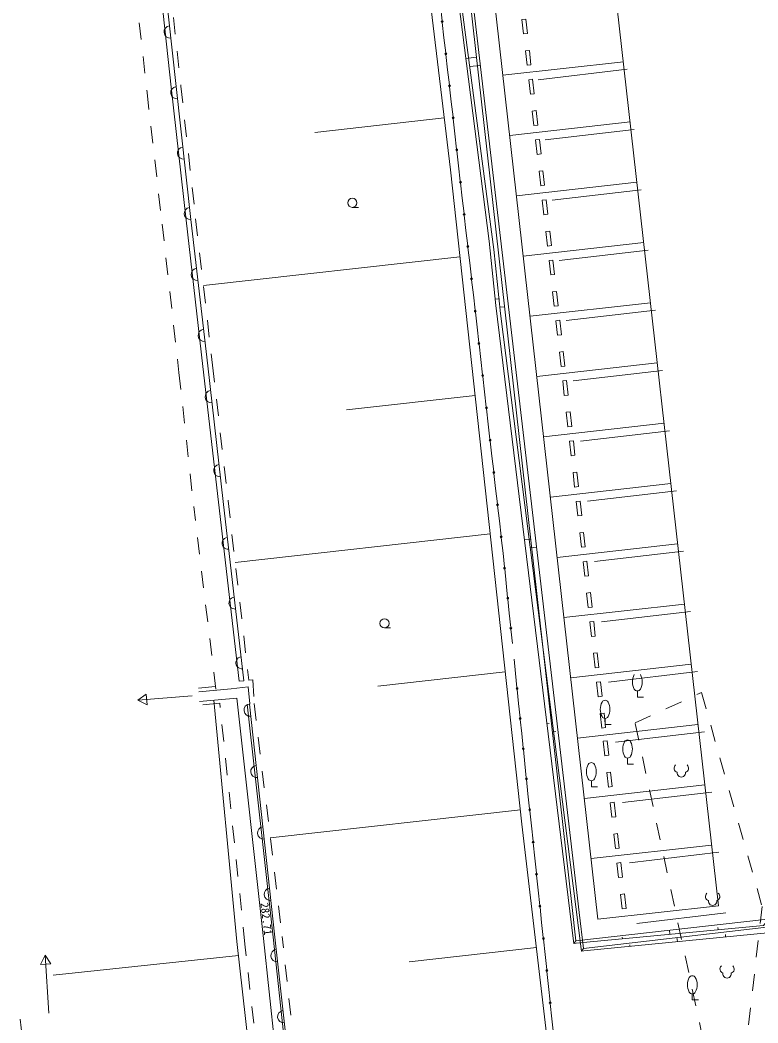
# Model space of a CAD drawing. Units: millimetres, scale not verified. Extents: x -294350 to 464306, y -228900 to 207900.
# Drawn here: x -83343 to -52904, y 1438 to 42787 of the extents above; entities that cross this region are included whole.
import ezdxf
from ezdxf.enums import TextEntityAlignment as Align

# ---------------------------------------------------------------- set-up
doc = ezdxf.new("R2010")
doc.units = ezdxf.units.MM
doc.header["$LTSCALE"] = 700
doc.linetypes.add('USER1', pattern=[2, 1, -1])
doc.layers.add('0-0', color=7, linetype='Continuous')
for name, color, linetype, lineweight in [('0-5_S-BGD', 8, 'Continuous', 13), ('0-7_D-STR-STR1', 253, 'Continuous', 13), ('7-0', 8, 'Continuous', 13)]:
    doc.layers.add(name, color=color, linetype=linetype, lineweight=lineweight)
doc.styles.add('ＭＳ ゴシック', font='')
doc.styles.get('ＭＳ ゴシック').set_extended_font_data('MS Gothic')

# ---------------------------------------------------------------- blocks, each defined once
blk = doc.blocks.new('広葉樹林_25')
at = {"layer": '0-5_S-BGD'}
blk.add_line((55265417485, -88844002887), (55265592485, -88844002887), dxfattribs=at)
blk.add_circle((55265417485, -88843871637), 131250, dxfattribs=at)
blk = doc.blocks.new('広葉樹林_26')
at = {"layer": '0-5_S-BGD'}
blk.add_line((55266346510, -88856142143), (55266521510, -88856142143), dxfattribs=at)
blk.add_circle((55266346510, -88856010893), 131250, dxfattribs=at)

msp = doc.modelspace()

# ---------------------------------------------------------------- linework, layer by layer
at = {"layer": '0-5_S-BGD'}
for p, q in [((-67956.6, 56482.8), (-65592.6, 36616.8)), ((-77105, 40019.8), (-77873, 47029.9)), ((-65934.9, 42758.5), (-66005.9, 43382.1)), ((-65926.4, 42683.7), (-65855.4, 42060.1)), ((-65784.5, 41436.4), (-65855.4, 42060.1)), ((-65776, 41361.6), (-65705, 40738)), ((-65634, 40114.4), (-65705, 40738)), ((-76496.9, 34540.5), (-77105, 40019.8)), ((-65625.5, 40039.5), (-65554.5, 39415.9)), ((-65483.5, 38792.3), (-65554.5, 39415.9)), ((-65846.5, 38750.9), (-71177.5, 38155.3)), ((-65475, 38717.5), (-65404, 38093.9)), ((-65333.1, 37470.2), (-65404, 38093.9)), ((-65324.6, 37395.4), (-65253.6, 36771.8)), ((-62637.6, 9631.8), (-65592.6, 36616.8)), ((-65181.4, 36144.4), (-65253.6, 36771.8)), ((-65172.8, 36069.1), (-65100.7, 35441.6)), ((-65028.5, 34814.2), (-65100.7, 35441.6)), ((-65019.9, 34738.9), (-64947.7, 34111.5)), ((-75798.9, 28506.4), (-76496.9, 34540.5)), ((-64875.6, 33484), (-64947.7, 34111.5)), ((-64867, 33408.7), (-64794.8, 32781.3)), ((-65199, 33023.1), (-75782, 31840.8)), ((-64722.7, 32153.9), (-64794.8, 32781.3)), ((-64714, 32078.6), (-64641.9, 31451.1)), ((-64569.8, 30823.7), (-64641.9, 31451.1)), ((-64561.1, 30748.4), (-64489, 30121)), ((-64416.9, 29493.5), (-64489, 30121)), ((-64408.2, 29418.2), (-64336.1, 28790.8)), ((-64263.9, 28163.4), (-64336.1, 28790.8)), ((-75158.9, 22916.4), (-75798.9, 28506.4)), ((-64255.3, 28088.1), (-64183.2, 27460.6)), ((-64573.6, 27311.1), (-69879.6, 26718.3)), ((-64111, 26833.2), (-64183.2, 27460.6)), ((-64102.4, 26757.9), (-64030.2, 26130.5)), ((-63958.1, 25503), (-64030.2, 26130.5)), ((-63949.5, 25427.7), (-63877.3, 24800.3)), ((-63805.2, 24172.9), (-63877.3, 24800.3)), ((-63796.5, 24097.6), (-63724.4, 23470.1)), ((-63652.3, 22842.7), (-63724.4, 23470.1)), ((-74303.9, 15525.3), (-75158.9, 22916.4)), ((-63643.6, 22767.4), (-63571.5, 22140)), ((-63499.4, 21512.5), (-63571.5, 22140)), ((-63948.3, 21601.1), (-74468.2, 20425.9)), ((-63490.7, 21437.2), (-63418.6, 20809.8)), ((-63358, 20224.7), (-63418.6, 20809.8)), ((-63350.8, 20154.4), (-63290.2, 19569.3)), ((-63229.6, 18984.2), (-63290.2, 19569.3)), ((-63222.4, 18913.9), (-63161.8, 18328.8)), ((-63101.3, 17743.7), (-63161.8, 18328.8)), ((-63094, 17673.4), (-63033.5, 17088.3)), ((-62965.6, 16432.9), (-62905.1, 15847.8)), ((-63325, 15909.1), (-68586.1, 15321.3)), ((-62844.5, 15262.7), (-62905.1, 15847.8)), ((-74105.2, 15548.3), (-74303.9, 15525.3)), ((-78490.7, 14744.6), (-78133.9, 14990)), ((-76237.4, 14922.5), (-78490.7, 14744.6)), ((-78133.9, 14990), (-78099.8, 14558.3)), ((-74640.4, 15214.3), (-75973.5, 15095.6)), ((-74640.4, 15214.3), (-73939.4, 15290.9)), ((-73939.4, 15290.9), (-73862.7, 14590)), ((-62837.3, 15192.4), (-62776.7, 14607.3)), ((-57879.6, 15124.8), (-57879.6, 14874.8)), ((-78490.7, 14744.6), (-78099.8, 14558.3)), ((-74404.1, 14833.7), (-75938.1, 14697.1)), ((-74397.6, 4789.8), (-75346.1, 14749.8)), ((-73305.1, 4925.7), (-74404.1, 14833.7)), ((-73973.6, 14580.8), (-72907.6, 4969.8)), ((-73862.7, 14590), (-73882.6, 14587.8)), ((-73882.6, 14587.8), (-72830.6, 4970.8)), ((-62716.1, 14022.2), (-62776.7, 14607.3)), ((-57879.6, 14874.8), (-57629.6, 14874.8)), ((-62708.9, 13951.9), (-62648.3, 13366.8)), ((-59209.6, 13992.8), (-59209.6, 13742.8)), ((-59209.6, 13742.8), (-58959.6, 13742.8)), ((-62587.8, 12781.7), (-62648.3, 13366.8)), ((-62580.5, 12711.4), (-62520, 12126.3)), ((-62459.4, 11541.2), (-62520, 12126.3)), ((-58282.6, 12357.8), (-58282.6, 12107.8)), ((-58282.6, 12107.8), (-58032.6, 12107.8)), ((-62452.1, 11470.9), (-62391.6, 10885.8)), ((-59776.6, 11422.8), (-59776.6, 11172.8)), ((-59776.6, 11172.8), (-59526.6, 11172.8)), ((-62324.9, 10260.8), (-62391.6, 10885.8)), ((-62701.9, 10219.1), (-73019.4, 9066.4)), ((-62316.9, 10185.8), (-62250.2, 9560.8)), ((-62637.6, 9631.8), (-60902.6, -5248.2)), ((-62183.6, 8935.8), (-62250.2, 9560.8)), ((-62175.6, 8860.8), (-62108.9, 8235.8)), ((-62042.2, 7610.8), (-62108.9, 8235.8)), ((-62034.2, 7535.8), (-61967.6, 6910.8)), ((-61900.9, 6285.8), (-61967.6, 6910.8)), ((-61892.9, 6210.8), (-61826.2, 5585.8)), ((-61759.6, 4960.8), (-61826.2, 5585.8)), ((-71641.6, -6653.2), (-72907.6, 4969.8)), ((-71549.6, -6629.2), (-72830.6, 4970.8)), ((-74397.6, 4789.8), (-72918.6, -8482.2)), ((-72039.1, -6697.3), (-73305.2, 4926.5)), ((-62045.2, 4551), (-67297.2, 3964.2)), ((-61751.6, 4885.8), (-61684.9, 4260.8)), ((-82310.4, 4237.1), (-82503.2, 3849.4)), ((-82161.8, 1843.2), (-82310.4, 4237.1)), ((-82310.4, 4237.1), (-82071, 3876.2)), ((-74333.2, 4212.3), (-81969.9, 3404.5)), ((-61618.2, 3635.8), (-61684.9, 4260.8)), ((-82071, 3876.2), (-82503.2, 3849.4)), ((-61610.2, 3560.8), (-61543.6, 2935.8)), ((-61476.9, 2310.8), (-61543.6, 2935.8)), ((-55613.6, 2636.8), (-55613.6, 2386.8)), ((-61468.9, 2235.8), (-61402.2, 1610.8)), ((-55613.6, 2386.8), (-55363.6, 2386.8)), ((-83342.6, 1599.8), (-81372.6, -14121.2)), ((-61335.6, 985.8), (-61402.2, 1610.8))]:
    msp.add_line(p, q, dxfattribs=at)
at = {"layer": '0-5_S-BGD', "linetype": 'USER1'}
for p, q in [((-78887.6, 46852.8), (-78105.6, 39800.8)), ((-78105.6, 39800.8), (-77482.6, 34374.8)), ((-77482.6, 34374.8), (-76787.6, 28251.8)), ((-76787.6, 28251.8), (-76180.6, 22736.8)), ((-75263.6, 15202.8), (-76180.6, 22736.8)), ((-75986.8, 15245), (-75276.4, 15308.2)), ((-73906.6, 15571.3), (-73743, 15590.2)), ((-57973.6, 13810.8), (-55236.6, 15059.8)), ((-55236.6, 15059.8), (-52731.6, 6233.8)), ((-75108, 14620.5), (-75924.8, 14547.7)), ((-74063.6, 4692.8), (-75108, 14620.5)), ((-53997.6, -4698.2), (-57973.6, 13810.8)), ((-52731.6, 6233.8), (-53997.6, -4698.2)), ((-71251.4, -6596.4), (-72532.4, 5003.7)), ((-72635.6, -8315.2), (-74063.6, 4692.8))]:
    msp.add_line(p, q, dxfattribs=at)
at = {"layer": '0-5_S-BGD'}
msp.add_lwpolyline([(-74105.2, 15548.3), (-74960.2, 22939.2), (-75600.2, 28529.2), (-76298.2, 34563.1), (-76906.2, 40041.8), (-77674.2, 47051.7)], dxfattribs=at)
at = {"layer": '0-5_S-BGD', "linetype": 'USER1'}
for points in [[(-77475.4, 47073.5), (-76707.4, 40063.7), (-76099.5, 34585.6), (-75401.5, 28552.1), (-74761.5, 22962.1), (-73906.6, 15571.3)], [(-73743, 15590.2), (-73683.2, 14604.7), (-72532.4, 5003.7)]]:
    msp.add_lwpolyline(points, dxfattribs=at)
at = {"layer": '0-5_S-BGD'}
for centre, radius in [((-65930.7, 42721.1), 37.5), ((-65930.7, 42721.1), 24.8), ((-65930.7, 42721.1), 12.2), ((-65780.2, 41399), 37.5), ((-65780.2, 41399), 24.8), ((-65780.2, 41399), 12.2), ((-65629.7, 40077), 37.5), ((-65629.7, 40077), 24.8), ((-65629.7, 40077), 12.2), ((-65479.3, 38754.9), 37.5), ((-65479.3, 38754.9), 24.8), ((-65479.3, 38754.9), 12.2), ((-65328.8, 37432.8), 37.5), ((-65328.8, 37432.8), 24.8), ((-65328.8, 37432.8), 12.2), ((-65177.1, 36106.7), 37.5), ((-65177.1, 36106.7), 24.8), ((-65177.1, 36106.7), 12.2), ((-65024.2, 34776.5), 37.5), ((-65024.2, 34776.5), 24.8), ((-65024.2, 34776.5), 12.2), ((-64871.3, 33446.4), 37.5), ((-64871.3, 33446.4), 24.8), ((-64871.3, 33446.4), 12.2), ((-64718.4, 32116.2), 37.5), ((-64718.4, 32116.2), 24.8), ((-64718.4, 32116.2), 12.2), ((-64565.5, 30786), 37.5), ((-64565.5, 30786), 24.8), ((-64565.5, 30786), 12.2), ((-64412.5, 29455.9), 37.5), ((-64412.5, 29455.9), 24.8), ((-64412.5, 29455.9), 12.2), ((-64259.6, 28125.7), 37.5), ((-64259.6, 28125.7), 24.8), ((-64259.6, 28125.7), 12.2), ((-64106.7, 26795.5), 37.5), ((-64106.7, 26795.5), 24.8), ((-64106.7, 26795.5), 12.2), ((-63953.8, 25465.4), 37.5), ((-63953.8, 25465.4), 24.8), ((-63953.8, 25465.4), 12.2), ((-63800.9, 24135.2), 37.5), ((-63800.9, 24135.2), 24.8), ((-63800.9, 24135.2), 12.2), ((-63648, 22805), 37.5), ((-63648, 22805), 24.8), ((-63648, 22805), 12.2), ((-63495, 21474.9), 37.5), ((-63495, 21474.9), 24.8), ((-63495, 21474.9), 12.2), ((-63354.4, 20189.5), 37.5), ((-63354.4, 20189.5), 24.8), ((-63354.4, 20189.5), 12.2), ((-63226, 18949), 37.5), ((-63226, 18949), 24.8), ((-63226, 18949), 12.2), ((-63097.6, 17708.5), 37.5), ((-63097.6, 17708.5), 24.8), ((-63097.6, 17708.5), 12.2), ((-62840.9, 15227.5), 37.5), ((-62840.9, 15227.5), 24.8), ((-62840.9, 15227.5), 12.2), ((-62712.5, 13987), 37.5), ((-62712.5, 13987), 24.8), ((-62712.5, 13987), 12.2), ((-62584.1, 12746.5), 37.5), ((-62584.1, 12746.5), 24.8), ((-62584.1, 12746.5), 12.2), ((-62455.8, 11506), 37.5), ((-62455.8, 11506), 24.8), ((-62455.8, 11506), 12.2), ((-62320.9, 10223.3), 37.5), ((-62320.9, 10223.3), 24.8), ((-62320.9, 10223.3), 12.2), ((-62179.6, 8898.3), 37.5), ((-62179.6, 8898.3), 24.8), ((-62179.6, 8898.3), 12.2), ((-62038.2, 7573.3), 37.5), ((-62038.2, 7573.3), 24.8), ((-62038.2, 7573.3), 12.2), ((-61896.9, 6248.3), 37.5), ((-61896.9, 6248.3), 24.8), ((-61896.9, 6248.3), 12.2), ((-61755.6, 4923.3), 37.5), ((-61755.6, 4923.3), 24.8), ((-61755.6, 4923.3), 12.2), ((-61614.2, 3598.3), 37.5), ((-61614.2, 3598.3), 24.8), ((-61614.2, 3598.3), 12.2), ((-61472.9, 2273.3), 37.5), ((-61472.9, 2273.3), 24.8), ((-61472.9, 2273.3), 12.2)]:
    msp.add_circle(centre, radius, dxfattribs=at)
for centre, radius, start, end in [((-77151.2, 42295.3), 251.9, 96.67882, 275.8257), ((-76878, 39792.8), 250.6, 96.46046, 276.20387), ((-76601.6, 37302.5), 250.6, 96.46046, 276.20387), ((-76325.3, 34812.2), 250.6, 96.46046, 276.20387), ((-76033.4, 32300.7), 253.1, 97.30143, 275.89561), ((-75742.6, 29786.6), 253.1, 97.30143, 275.89561), ((-75449, 27259.4), 255.8, 97.83431, 275.22842), ((-75099.9, 24210.3), 255.8, 97.83431, 275.22842), ((-74762.7, 21214.5), 248, 96.14027, 277.05715), ((-74477.7, 18750.8), 248, 96.14027, 277.05715), ((-74192.7, 16287.2), 248, 96.14027, 277.05715), ((-57446.2, 15499.8), 633.8, 151.75053, 208.24947), ((-58317.1, 15499.8), 637.5, 331.92751, 28.07249), ((-57879.6, 15266.5), 141.7, 208.07249, 331.92751), ((-73850.3, 14335.2), 254.6, 97.28479, 275.2007), ((-58776.2, 14367.8), 633.8, 151.75053, 208.24947), ((-59209.6, 14601.1), 141.7, 28.07249, 151.92751), ((-59647.1, 14367.8), 637.5, 331.92751, 28.07249), ((-59209.6, 14134.5), 141.7, 208.07249, 331.92751), ((-57849.2, 12732.8), 633.8, 151.75053, 208.24947), ((-58282.6, 12966.1), 141.7, 28.07249, 151.92751), ((-58720.1, 12732.8), 637.5, 331.92751, 28.07249), ((-58282.6, 12499.5), 141.7, 208.07249, 331.92751), ((-73573.4, 11804.4), 254.6, 97.28479, 275.2007), ((-59343.2, 11797.8), 633.8, 151.75053, 208.24947), ((-59776.6, 12031.1), 141.7, 28.07249, 151.92751), ((-60214.1, 11797.8), 637.5, 331.92751, 28.07249), ((-56183.2, 11941.4), 176.5, 131.41945, 251.14243), ((-55947.9, 11941.4), 176.6, 288.85757, 48.58055), ((-56065.5, 11750.2), 176.4, 172.14016, 7.85984), ((-59776.6, 11564.5), 141.7, 208.07249, 331.92751), ((-73296.6, 9273.6), 254.6, 97.28479, 275.2007), ((-73019.8, 6742.9), 254.6, 97.28479, 275.2007), ((-54891.6, 6650.8), 176.5, 131.41945, 251.14243), ((-54656.3, 6650.8), 176.6, 288.85757, 48.58055), ((-54773.9, 6459.6), 176.4, 172.14016, 7.85984), ((-72743.3, 4214.7), 253.7, 97.14499, 275.45841), ((-54295.5, 3657.8), 176.5, 131.41945, 251.14243), ((-54060.2, 3657.8), 176.6, 288.85757, 48.58055), ((-55180.2, 3011.8), 633.8, 151.75053, 208.24947), ((-55613.6, 3245.1), 141.7, 28.07249, 151.92751), ((-56051.1, 3011.8), 637.5, 331.92751, 28.07249), ((-54177.8, 3466.6), 176.4, 172.14016, 7.85984), ((-55613.6, 2778.5), 141.7, 208.07249, 331.92751), ((-72464.8, 1692.9), 253.7, 97.14499, 275.45841)]:
    msp.add_arc(centre, radius, start, end, dxfattribs=at)
at = {"layer": '0-7_D-STR-STR1'}
for p, q in [((-67967.5, 71878.9), (-60578.8, 6318)), ((-64516.3, 41256), (-64949.5, 41207.2)), ((-58457.2, 41069.1), (-63425.8, 40509.1)), ((-58177.2, 38584.8), (-63145.8, 38024.8)), ((-57897.3, 36100.5), (-62865.8, 35540.6)), ((-57617.3, 33616.2), (-62585.8, 33056.3)), ((-63571, 31299.2), (-63745.7, 31279.5)), ((-60508.1, 4812.3), (-63719.7, 31022.8)), ((-57337.3, 31132), (-62305.9, 30572)), ((-57057.3, 28647.7), (-62025.9, 28087.7)), ((-56777.4, 26163.4), (-61745.9, 25603.5)), ((-56497.4, 23679.1), (-61465.9, 23119.2)), ((-62276.5, 21381.8), (-62534.8, 21352.7)), ((-56217.4, 21194.9), (-61186, 20634.9)), ((-55937.4, 18710.6), (-60906, 18150.6)), ((-55657.5, 16226.3), (-60626, 15666.4)), ((-61513.7, 13784), (-61606.1, 13773.6)), ((-55377.5, 13742.1), (-60346, 13182.1)), ((-55097.5, 11257.8), (-60066.1, 10697.8)), ((-54817.5, 8773.5), (-59786.1, 8213.6)), ((-60578.8, 6318), (-60410.5, 4825.2)), ((-58500.8, 4974.2), (-58493.4, 4908.8)), ((-56538.8, 5094.7), (-56557.4, 5259.4)), ((-54558.3, 5374.8), (-54548, 5284.1))]:
    msp.add_line(p, q, dxfattribs=at)
for points in [[(-68830.2, 71605), (-63987, 33667.5), (-63719.7, 31022.8)], [(-43523.3, 6728.4), (-60410.5, 4825.2), (-60496.5, 4717.5)], [(-52472.6, 5719.8), (-52678.1, 5462.1), (-60399.5, 4727.4)], [(-60508.1, 4812.3), (-60496.5, 4717.5), (-60399.5, 4727.4)]]:
    msp.add_lwpolyline(points, dxfattribs=at)
for points in [[(-59297.2, 48521.9), (-54535.5, 6271), (-59504, 5711.1), (-64265.7, 47961.9)], [(-62571.5, 42215.5), (-62412.5, 42233.4), (-62479.7, 42829.7), (-62638.7, 42811.7)], [(-62425.9, 40923.7), (-62266.9, 40941.6), (-62334.1, 41537.8), (-62493.1, 41519.9)], [(-62291.5, 39731.2), (-62132.5, 39749.2), (-62199.7, 40345.4), (-62358.7, 40327.5)], [(-62145.9, 38439.4), (-61986.9, 38457.3), (-62054.1, 39053.6), (-62213.1, 39035.6)], [(-62011.5, 37247), (-61852.6, 37264.9), (-61919.7, 37861.1), (-62078.7, 37843.2)], [(-61866, 35955.1), (-61707, 35973.1), (-61774.2, 36569.3), (-61933.2, 36551.4)], [(-61731.6, 34762.7), (-61572.6, 34780.6), (-61639.8, 35376.8), (-61798.8, 35358.9)], [(-61586, 33470.9), (-61427, 33488.8), (-61494.2, 34085), (-61653.2, 34067.1)], [(-61451.6, 32278.4), (-61292.6, 32296.3), (-61359.8, 32892.6), (-61518.8, 32874.6)], [(-61306, 30986.6), (-61147, 31004.5), (-61214.2, 31600.7), (-61373.2, 31582.8)], [(-61171.6, 29794.1), (-61012.6, 29812.1), (-61079.8, 30408.3), (-61238.8, 30390.4)], [(-61026, 28502.3), (-60867, 28520.2), (-60934.2, 29116.5), (-61093.2, 29098.5)], [(-60891.6, 27309.9), (-60732.6, 27327.8), (-60799.8, 27924), (-60958.8, 27906.1)], [(-60746.1, 26018.1), (-60587.1, 26036), (-60654.3, 26632.2), (-60813.2, 26614.3)], [(-60611.7, 24825.6), (-60452.7, 24843.5), (-60519.9, 25439.7), (-60678.9, 25421.8)], [(-60466.1, 23533.8), (-60307.1, 23551.7), (-60374.3, 24147.9), (-60533.3, 24130)], [(-60331.7, 22341.3), (-60172.7, 22359.2), (-60239.9, 22955.5), (-60398.9, 22937.6)], [(-60186.1, 21049.5), (-60027.1, 21067.4), (-60094.3, 21663.6), (-60253.3, 21645.7)], [(-60051.7, 19857.1), (-59892.7, 19875), (-59959.9, 20471.2), (-60118.9, 20453.3)], [(-59906.1, 18565.2), (-59747.1, 18583.1), (-59814.3, 19179.4), (-59973.3, 19161.5)], [(-59771.7, 17372.8), (-59612.7, 17390.7), (-59679.9, 17986.9), (-59838.9, 17969)], [(-59626.1, 16081), (-59467.2, 16098.9), (-59534.3, 16695.1), (-59693.3, 16677.2)], [(-59491.8, 14888.5), (-59332.8, 14906.4), (-59400, 15502.7), (-59559, 15484.7)], [(-59346.2, 13596.7), (-59187.2, 13614.6), (-59254.4, 14210.8), (-59413.4, 14192.9)], [(-59217.7, 12456.8), (-59058.7, 12474.8), (-59125.9, 13071), (-59284.9, 13053.1)], [(-59072.1, 11165), (-58913.1, 11182.9), (-58980.3, 11779.2), (-59139.3, 11761.2)], [(-58931.8, 9920), (-58772.8, 9937.9), (-58840, 10534.1), (-58999, 10516.2)], [(-58786.2, 8628.1), (-58627.2, 8646.1), (-58694.4, 9242.3), (-58853.4, 9224.4)], [(-58651.8, 7435.7), (-58492.8, 7453.6), (-58560, 8049.8), (-58719, 8031.9)], [(-58506.2, 6143.9), (-58347.2, 6161.8), (-58414.4, 6758), (-58573.4, 6740.1)]]:
    msp.add_lwpolyline(points, close=True, dxfattribs=at)
at = {"layer": '7-0'}
for p, q in [((-67936.2, 71525.4), (-60274.2, 5995.9)), ((-64357.4, 40917.2), (-64790.4, 40866.6)), ((-58297.6, 40755.5), (-61972.6, 40325.8)), ((-58007.3, 38272.5), (-61682.2, 37842.8)), ((-57716.9, 35789.4), (-61391.9, 35359.7)), ((-57426.6, 33306.3), (-61101.6, 32876.6)), ((-63370.6, 30964.5), (-63545.2, 30944.1)), ((-60197.2, 4490.5), (-63518.2, 30687.5)), ((-57136.3, 30823.2), (-60811.2, 30393.5)), ((-56845.9, 28340.1), (-60520.9, 27910.4)), ((-56555.6, 25857), (-60230.6, 25427.3)), ((-56265.3, 23374), (-59940.2, 22944.3)), ((-62034.7, 21052.5), (-62293, 21022.3)), ((-55974.9, 20890.9), (-59649.9, 20461.2)), ((-55684.6, 18407.8), (-59359.6, 17978.1)), ((-55394.3, 15924.7), (-59069.2, 15495)), ((-61240.3, 13457.9), (-61332.7, 13447.1)), ((-55103.9, 13441.6), (-58778.9, 13011.9)), ((-54813.6, 10958.5), (-58488.6, 10528.8)), ((-54523.3, 8475.4), (-58198.2, 8045.8)), ((-60274.2, 5995.9), (-60099.8, 4503.8)), ((-54230.8, 5974.1), (-57905.8, 5544.4)), ((-54249.8, 5077.9), (-54239.2, 4987.2)), ((-58190.7, 4660.8), (-58183, 4595.4)), ((-56229.2, 4789.5), (-56248.4, 4954.2))]:
    msp.add_line(p, q, dxfattribs=at)
for points in [[(-68797.8, 71247.9), (-63796.5, 33331), (-63518.2, 30687.5)], [(-43220.6, 6477.4), (-60099.8, 4503.8), (-60185.2, 4395.8)], [(-52165.6, 5431.5), (-52370.1, 5172.9), (-60088.3, 4406.1)], [(-60197.2, 4490.5), (-60185.2, 4395.8), (-60088.3, 4406.1)]]:
    msp.add_lwpolyline(points, dxfattribs=at)

# ---------------------------------------------------------------- block references
at = {"layer": '0-0', "xscale": 0.001428571, "yscale": 0.001428571}
for name in ['広葉樹林_25', '広葉樹林_26']:
    msp.add_blockref(name, (-79020209.6, 126955030.8), dxfattribs=at)

# ---------------------------------------------------------------- texts
at = {"layer": '0-5_S-BGD', "style": 'ＭＳ ゴシック'}
msp.add_text('282.71', height=329.9, rotation=276.734, dxfattribs=at).set_placement((-73526, 6371.3), align=Align.BOTTOM_LEFT)

doc.saveas('drawing.dxf')
